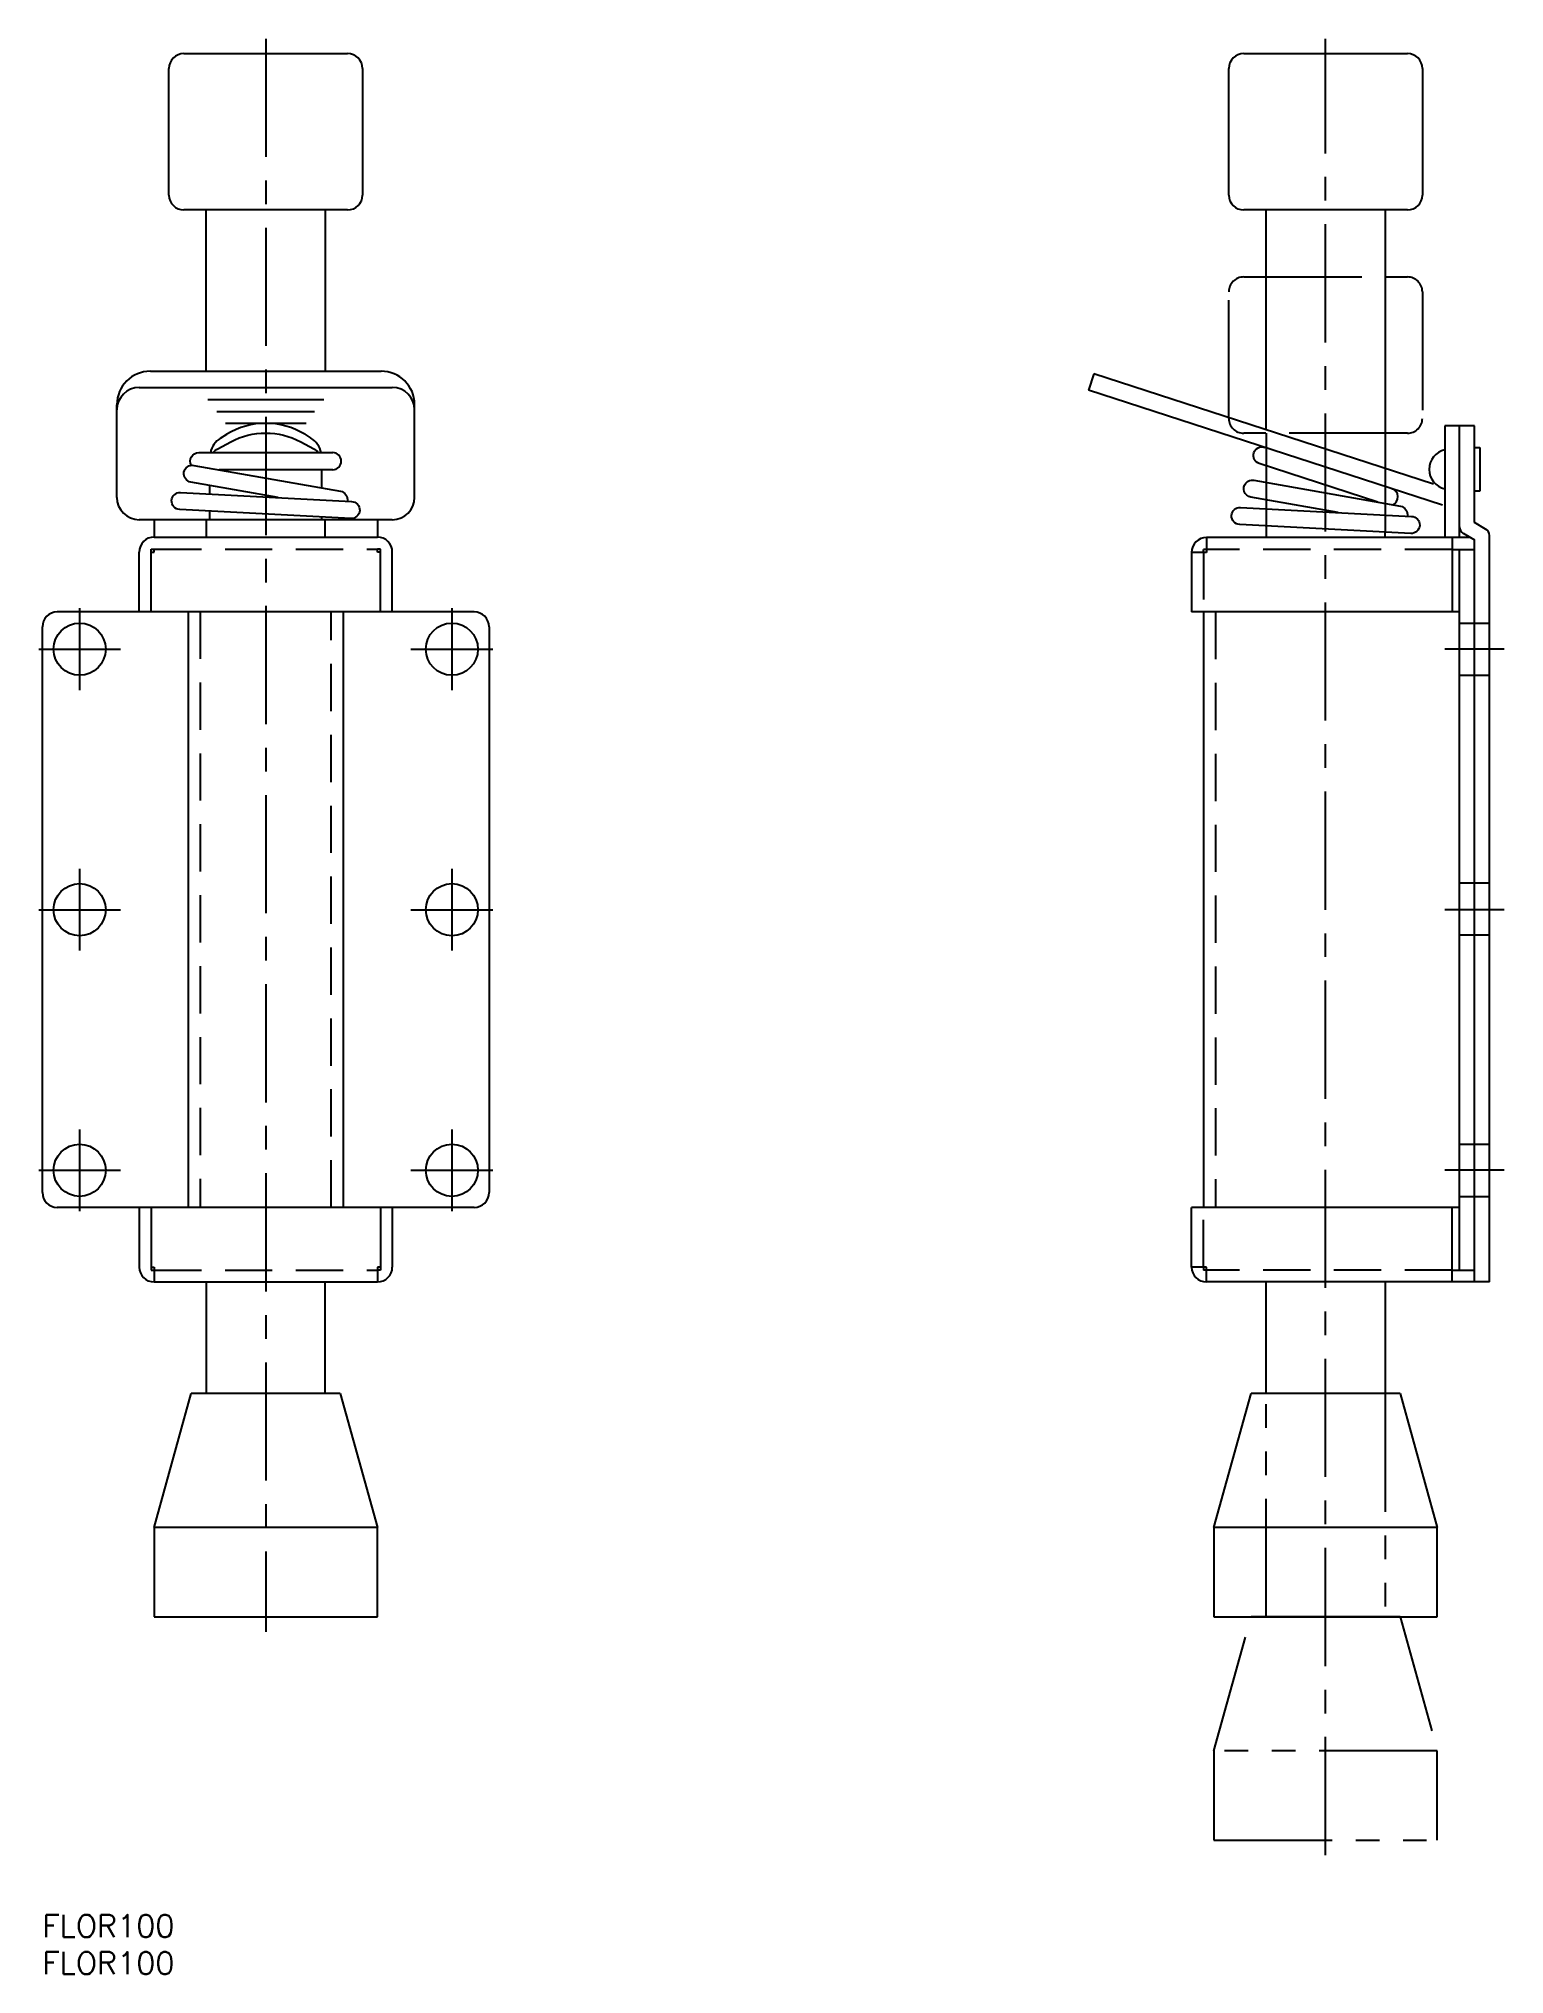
# Model space of a CAD drawing. Extents: x -1 to 196, y -8 to 252.
import ezdxf

# ---------------------------------------------------------------- set-up
doc = ezdxf.new("R2010")
doc.units = 0
doc.header["$LTSCALE"] = 0.5
for name, pattern in [('CENTER', [50.8, 31.75, -6.35, 6.35, -6.35]), ('DASHED', [19.05, 12.7, -6.35]), ('PHANTOM', [63.5, 31.75, -6.35, 6.35, -6.35, 6.35, -6.35])]:
    doc.linetypes.add(name, pattern=pattern)
for name, color, linetype in [('MSM_CENTER', 1, 'CENTER'), ('MSM_CONTINUOUS', 7, 'CONTINUOUS'), ('MSM_DASHED', 4, 'DASHED'), ('MSM_IMAGINARY', 6, 'PHANTOM'), ('MSM_PART_NUMBER', 7, 'CONTINUOUS')]:
    doc.layers.add(name, color=color, linetype=linetype)
doc.styles.get("Standard").update_dxf_attribs({"font": 'txt.shx', "height": 3, "bigfont": 'bigfont.shx'})

# ---------------------------------------------------------------- blocks, each defined once
blk = doc.blocks.new('*U7')
at = {"layer": 'MSM_PART_NUMBER'}
blk.add_text('FLOR100', height=3, dxfattribs=at).set_placement((0, -3))
blk = doc.blocks.new('*U8')
at = {"layer": 'MSM_PART_NUMBER'}
blk.add_text('FLOR100', height=3, dxfattribs=at).set_placement((0, -8))

msp = doc.modelspace()

# ---------------------------------------------------------------- linework, layer by layer
at = {"layer": 'MSM_CENTER'}
for p, q in [((30, 252), (30, 38)), ((172.37, 8), (172.37, 252)), ((5, 175.5), (5, 164.5)), ((55, 175.5), (55, 164.5)), ((-0.5, 170), (10.5, 170)), ((49.5, 170), (60.5, 170)), ((196.37, 170), (188.37, 170)), ((5, 140.5), (5, 129.5)), ((55, 140.5), (55, 129.5)), ((-0.5, 135), (10.5, 135)), ((49.5, 135), (60.5, 135)), ((196.37, 135), (188.37, 135)), ((5, 105.5), (5, 94.5)), ((55, 105.5), (55, 94.5)), ((-0.5, 100), (10.5, 100)), ((49.5, 100), (60.5, 100)), ((196.37, 100), (188.37, 100))]:
    msp.add_line(p, q, dxfattribs=at)
at = {"layer": 'MSM_CONTINUOUS'}
for p, q in [((19, 250), (41, 250)), ((161.37, 250), (183.37, 250)), ((17, 231), (17, 248)), ((43, 248), (43, 231)), ((159.37, 231), (159.37, 248)), ((185.37, 248), (185.37, 231)), ((41, 229), (19, 229)), ((22, 207.34), (22, 229)), ((38, 229), (38, 207.34)), ((183.37, 229), (161.37, 229)), ((164.37, 199.46), (164.37, 229)), ((180.37, 229), (180.37, 194.27)), ((14.5, 207.34), (45.5, 207.34)), ((141.23, 206.98), (140.52, 204.8)), ((186.87, 192.15), (141.23, 206.98)), ((10, 190.39), (10, 202.84)), ((13, 205.15), (47, 205.15)), ((22.21, 203.54), (37.79, 203.54)), ((50, 190.39), (50, 202.84)), ((188.07, 189.35), (140.52, 204.8)), ((23.44, 201.94), (36.56, 201.94)), ((24.59, 200.34), (35.41, 200.34)), ((23.93, 198.35), (24.76, 198.86)), ((35.24, 198.86), (36.07, 198.35)), ((188.37, 200), (188.37, 185)), ((192.37, 200), (188.37, 200)), ((190.37, 185), (190.37, 200)), ((192.37, 187), (192.37, 200)), ((21, 196.4), (39, 196.4)), ((192.37, 197.08), (193.08, 197.08)), ((193.08, 197.08), (193.08, 191.21)), ((39, 194.1), (23.72, 194.1)), ((37.5, 194.1), (37.5, 191.67)), ((164.37, 194.63), (164.37, 192.4)), ((22.5, 190.84), (22.5, 191.98)), ((164.37, 190.06), (164.37, 188.86)), ((193.08, 191.21), (192.37, 191.21)), ((47, 187.39), (13, 187.39)), ((15, 187.39), (15, 185.05)), ((22, 187.43), (22, 185.05)), ((22.5, 187.43), (22.5, 188.54)), ((37.5, 187.75), (37.5, 187.43)), ((38, 185.05), (38, 187.43)), ((45, 187.39), (45, 185.05)), ((15, 185.05), (45, 185.05)), ((156.37, 185), (156.37, 183)), ((191.84, 185), (156.37, 185)), ((164.37, 186.56), (164.37, 185)), ((180.37, 185), (180.37, 185.72)), ((189.37, 185), (189.37, 175)), ((190.87, 185.56), (192.37, 184.69)), ((193.87, 186.13), (192.37, 187)), ((192.37, 85), (192.37, 184.69)), ((194.37, 85), (194.37, 185.27)), ((13, 175.05), (13, 183.05)), ((14.6, 183.45), (15, 183.45)), ((14.6, 175.05), (14.6, 183.45)), ((14.6, 183.05), (15, 183.05)), ((15, 183.05), (15, 183.45)), ((45, 183.05), (45, 183.45)), ((45.4, 183.45), (45, 183.45)), ((45.4, 183.05), (45, 183.05)), ((45.4, 175.05), (45.4, 183.45)), ((47, 175.05), (47, 183.05)), ((156.37, 183), (154.37, 183)), ((154.37, 183), (154.37, 175)), ((155.97, 183), (155.97, 183.4)), ((156.37, 183.4), (155.97, 183.4)), ((189.37, 183.4), (192.37, 183.4)), ((190.37, 86.6), (190.37, 183.4)), ((58, 175), (2, 175)), ((19.6, 95), (19.6, 175.05)), ((40.4, 175.05), (40.4, 95)), ((190.37, 175), (154.37, 175)), ((155.97, 175), (155.97, 95)), ((0, 97), (0, 173)), ((60, 173), (60, 97)), ((58, 95), (2, 95)), ((13, 95), (13, 87)), ((14.6, 95), (14.6, 86.6)), ((45.4, 95), (45.4, 86.6)), ((47, 95), (47, 87)), ((190.37, 95), (154.37, 95)), ((154.37, 87), (154.37, 95)), ((189.37, 85), (189.37, 95)), ((14.6, 87), (15, 87)), ((14.6, 86.6), (15, 86.6)), ((15, 87), (15, 85)), ((45.4, 87), (45, 87)), ((45, 87), (45, 85)), ((45.4, 86.6), (45, 86.6)), ((156.37, 87), (154.37, 87)), ((155.97, 87), (155.97, 86.6)), ((156.37, 86.6), (155.97, 86.6)), ((156.37, 85), (156.37, 87)), ((189.37, 86.6), (192.37, 86.6)), ((15, 85), (45, 85)), ((22, 85), (22, 70)), ((38, 70), (38, 85)), ((194.37, 85), (156.37, 85)), ((164.37, 70), (164.37, 85)), ((180.37, 85), (180.37, 70)), ((15, 52), (20, 70)), ((40, 70), (20, 70)), ((40, 70), (45, 52)), ((157.37, 52), (162.37, 70)), ((182.37, 70), (162.37, 70)), ((182.37, 70), (187.37, 52)), ((45, 52), (15, 52)), ((45, 40), (45, 52)), ((157.37, 52), (157.37, 40)), ((187.37, 52), (157.37, 52)), ((187.37, 40), (187.37, 52)), ((15, 52), (15, 40)), ((15, 40), (45, 40)), ((157.37, 40), (187.37, 40)), ((182.37, 40), (162.37, 40))]:
    msp.add_line(p, q, dxfattribs=at)
for points in [[(22.93, 196.4, -0.104654), (23.56, 196.93), (25.31, 197.86, -0.248764), (34.69, 197.86), (36.44, 196.93, -0.104654), (37.07, 196.4)], [(19.99, 194.7, -0.56782), (21, 196.4)], [(179.39, 189.75), (163.46, 194.92, -1), (164.17, 197.11)], [(31.67, 190.36), (19.94, 192.43, -1), (20.34, 194.69)], [(20.34, 194.69), (40.03, 191.22, -0.418152), (40.96, 189.87)], [(174.06, 188.35), (162.33, 190.42, -1), (162.73, 192.69)], [(162.73, 192.69), (182.42, 189.21, -0.418152), (183.35, 187.87)]]:
    msp.add_lwpolyline(points, format="xyb", dxfattribs=at)
for points in [[(41.41, 187.55), (18.44, 188.75, -1), (18.56, 191.05), (41.53, 189.84, -1)], [(183.8, 185.54), (160.83, 186.74, -1), (160.95, 189.04), (183.92, 187.84, -1)]]:
    msp.add_lwpolyline(points, format="xyb", close=True, dxfattribs=at)
for centre in [(5, 170), (55, 170), (5, 135), (55, 135), (5, 100), (55, 100)]:
    msp.add_circle(centre, 3.5, dxfattribs=at)
for centre, radius, start, end in [((19, 248), 2, 90, 180), ((41, 248), 2, 0, 90), ((161.37, 248), 2, 90, 180), ((183.37, 248), 2, 0, 90), ((19, 231), 2, 180, 270), ((41, 231), 2, 270, 360), ((161.37, 231), 2, 180, 270), ((183.37, 231), 2, 270, 360), ((14.5, 202.84), 4.5, 90, 180), ((45.5, 202.84), 4.5, 360, 90), ((13, 202.15), 3, 90, 180), ((47, 202.15), 3, 0, 90), ((30, 190.34), 10, 58.4189, 121.5811), ((25.5, 195.79), 3, 121.5811, 168.376), ((34.5, 195.79), 3, 11.624, 58.4189), ((39, 195.25), 1.15, 270, 90), ((188.95, 194.15), 2.67, 102.3939, 257.6061), ((13, 190.39), 3, 180, 270), ((47, 190.39), 3, 270, 0), ((180.93, 190.46), 1.15, 292.9116, 72), ((15, 183.05), 2, 90, 180), ((45, 183.05), 2, 0, 90), ((156.37, 183), 2, 90, 180), ((191.37, 186.42), 1, 180, 240), ((193.37, 185.27), 1, 0, 60), ((2, 173), 2, 90, 180), ((58, 173), 2, 0, 90), ((2, 97), 2, 180, 270), ((58, 97), 2, 270, 0), ((15, 87), 2, 180, 270), ((45, 87), 2, 270, 0), ((156.37, 87), 2, 180, 270)]:
    msp.add_arc(centre, radius, start, end, dxfattribs=at)
at = {"layer": 'MSM_DASHED'}
for p, q in [((15, 183.45), (45, 183.45)), ((155.97, 183), (155.97, 175)), ((189.37, 183.4), (156.37, 183.4)), ((21.2, 175.05), (21.2, 95)), ((38.8, 95), (38.8, 175.05)), ((157.57, 175), (157.57, 95)), ((190.37, 173.5), (194.37, 173.5)), ((190.37, 166.5), (194.37, 166.5)), ((190.37, 138.63), (194.37, 138.63)), ((190.37, 131.63), (194.37, 131.63)), ((190.37, 103.5), (194.37, 103.5)), ((190.37, 96.5), (194.37, 96.5)), ((155.97, 87), (155.97, 95)), ((15, 86.6), (45, 86.6)), ((189.37, 86.6), (156.37, 86.6))]:
    msp.add_line(p, q, dxfattribs=at)
at = {"layer": 'MSM_IMAGINARY', "color": 6}
for p, q in [((161.37, 220), (183.37, 220)), ((159.37, 201), (159.37, 218)), ((185.37, 218), (185.37, 201)), ((183.37, 199), (161.37, 199)), ((164.37, 40), (164.37, 70)), ((180.37, 70), (180.37, 40)), ((157.37, 22), (162.37, 40)), ((182.37, 40), (187.37, 22)), ((157.37, 22), (157.37, 10)), ((187.37, 22), (157.37, 22)), ((187.37, 10), (187.37, 22))]:
    msp.add_line(p, q, dxfattribs=at)
at = {"layer": 'MSM_IMAGINARY'}
for p, q in [((164.37, 199), (164.37, 194.63)), ((180.37, 194.27), (180.37, 185.72)), ((164.37, 192.4), (164.37, 190.06)), ((164.37, 188.86), (164.37, 186.56)), ((157.37, 10), (187.37, 10))]:
    msp.add_line(p, q, dxfattribs=at)
at = {"layer": 'MSM_IMAGINARY', "color": 6}
for centre, start, end in [((161.37, 218), 90, 180), ((183.37, 218), 0, 90), ((161.37, 201), 180, 270), ((183.37, 201), 270, 360)]:
    msp.add_arc(centre, 2, start, end, dxfattribs=at)

# ---------------------------------------------------------------- block references
at = {"layer": 'MSM_CONTINUOUS'}
for name in ['*U7', '*U8']:
    msp.add_blockref(name, (0, 0), dxfattribs=at)

doc.saveas('drawing.dxf')
